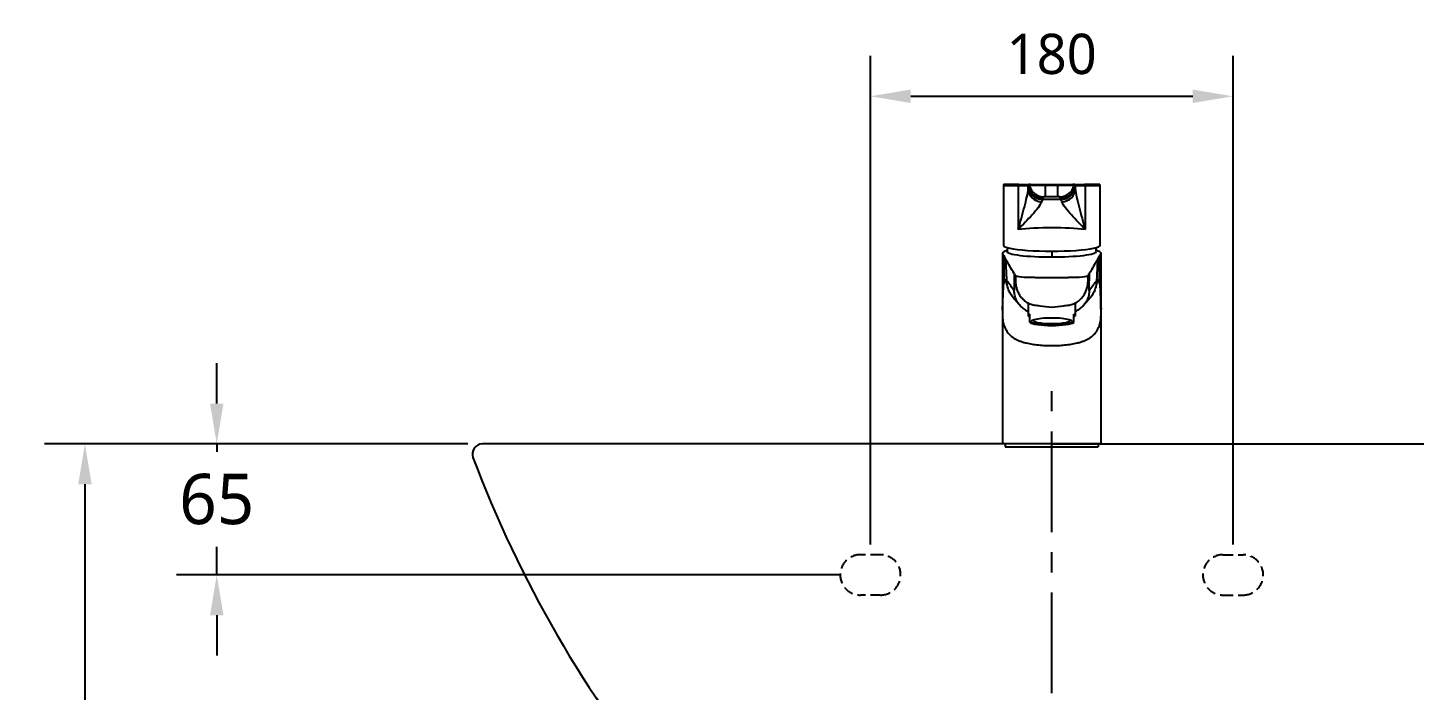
# Model space of a CAD drawing. Extents: x 3779 to 6879, y 0 to 2100.
# Drawn here: x 4471 to 5159, y 817 to 1146 of the extents above; entities that cross this region are included whole.
import ezdxf

# ---------------------------------------------------------------- set-up
doc = ezdxf.new("R2010")
doc.units = 0
doc.header["$LTSCALE"] = 20
doc.header["$MEASUREMENT"] = 0
doc.linetypes.add('CENTER', pattern=[2, 1.25, -0.25, 0.25, -0.25])
doc.linetypes.add('HIDDEN', pattern=[0.375, 0.25, -0.125])
doc.layers.get('0').update_dxf_attribs({"linetype": 'CONTINUOUS'})
doc.layers.get('DEFPOINTS').update_dxf_attribs({"linetype": 'CONTINUOUS'})
for name, color, linetype in [('1', 1, 'CONTINUOUS'), ('5', 5, 'CONTINUOUS'), ('CENTER', 2, 'CENTER')]:
    doc.layers.add(name, color=color, linetype=linetype)
doc.layers.add('61', color=7, linetype='CONTINUOUS', true_color=0xffffff)
doc.styles.get("Standard").update_dxf_attribs({"font": ''})
doc.styles.get('Standard').set_extended_font_data('NanumGothic')
doc.dimstyles.get("Standard").update_dxf_attribs({"dimtxt": 2.5, "dimasz": 2, "dimexe": 2, "dimexo": 1, "dimgap": 1.5, "dimtad": 1, "dimdec": 0, "dimlfac": 10, "dimrnd": 0.5, "dimzin": 0, "dimdsep": 46, "dimtxsty": 'Standard', "dimcen": 0, "dimclrt": 2, "dimadec": 0, "dimazin": 0, "dimtfac": 1, "dimtdec": 0, "dimtmove": 0, "dimatfit": 3, "dimfxl": 1, "dimtolj": 1, "dimtzin": 0, "dimarcsym": 0})
doc.dimstyles.new('Standard$0', dxfattribs={"dimtxt": 0.18, "dimasz": 0.18, "dimexe": 0.18, "dimexo": 0.0625, "dimgap": 0.09, "dimtad": 0, "dimtih": 1, "dimtoh": 1, "dimdec": 4, "dimzin": 0, "dimdsep": 46, "dimtxsty": 'Standard', "dimcen": 0.09, "dimadec": 0, "dimazin": 0, "dimtfac": 1, "dimtdec": 4, "dimtofl": 0, "dimtmove": 0, "dimatfit": 3, "dimfxl": 1, "dimtolj": 1, "dimtzin": 0, "dimarcsym": 0})

# ---------------------------------------------------------------- blocks, each defined once
blk = doc.blocks.new('*D33')
at = {"layer": '1', "color": 3, "lineweight": -2, "transparency": 16777216}
for p, q in [((5269.38, 939.64), (5371.78, 939.64)), ((5351.78, 919.64), (5351.78, 858.19)), ((5351.78, 749.64), (5351.78, 811.08)), ((5009.8, 729.64), (5371.78, 729.64))]:
    blk.add_line(p, q, dxfattribs=at)
at = {"layer": '1', "color": 3, "transparency": 16777216}
for points in [[(5348.45, 919.64), (5355.11, 919.64), (5351.78, 939.64)], [(5348.45, 749.64), (5355.11, 749.64), (5351.78, 729.64)]]:
    blk.add_solid(points, dxfattribs=at)
at = {"layer": 'DEFPOINTS', "color": 0, "transparency": 16777216}
for p in [(5269.38, 939.64), (5009.8, 729.64), (5351.78, 729.64)]:
    blk.add_point(p, dxfattribs=at)
at = {"layer": '1', "color": 2, "transparency": 16777216, "insert": (5351.78, 834.64), "char_height": 25, "attachment_point": 5}
blk.add_mtext('\\A1;210', dxfattribs=at)
blk = doc.blocks.new('*D34')
at = {"layer": '1', "color": 3, "lineweight": -2, "transparency": 16777216}
for p, q in [((5371.78, 939.64), (5431.55, 939.64)), ((5411.55, 919.64), (5411.55, 818.25)), ((5411.55, 669.64), (5411.55, 771.03)), ((5086.79, 649.64), (5431.55, 649.64))]:
    blk.add_line(p, q, dxfattribs=at)
at = {"layer": '1', "color": 3, "transparency": 16777216}
for points in [[(5408.21, 919.64), (5414.88, 919.64), (5411.55, 939.64)], [(5408.21, 669.64), (5414.88, 669.64), (5411.55, 649.64)]]:
    blk.add_solid(points, dxfattribs=at)
at = {"layer": 'DEFPOINTS', "color": 0, "transparency": 16777216}
for p in [(5371.78, 939.64), (5086.79, 649.64), (5411.55, 649.64)]:
    blk.add_point(p, dxfattribs=at)
at = {"layer": '1', "color": 2, "transparency": 16777216, "insert": (5411.55, 794.64), "char_height": 25, "attachment_point": 5}
blk.add_mtext('\\A1;290', dxfattribs=at)
blk = doc.blocks.new('*D35')
at = {"layer": '1', "color": 3, "lineweight": -2, "transparency": 16777216}
for p, q in [((5431.55, 939.64), (5491.55, 939.64)), ((5471.55, 919.64), (5471.55, 763.26)), ((5471.55, 609.64), (5471.55, 716.01)), ((5011.66, 589.64), (5491.55, 589.64))]:
    blk.add_line(p, q, dxfattribs=at)
at = {"layer": '1', "color": 3, "transparency": 16777216}
for points in [[(5468.21, 919.64), (5474.88, 919.64), (5471.55, 939.64)], [(5468.21, 609.64), (5474.88, 609.64), (5471.55, 589.64)]]:
    blk.add_solid(points, dxfattribs=at)
at = {"layer": 'DEFPOINTS', "color": 0, "transparency": 16777216}
for p in [(5431.55, 939.64), (5011.66, 589.64), (5471.55, 589.64)]:
    blk.add_point(p, dxfattribs=at)
at = {"layer": '1', "color": 2, "transparency": 16777216, "insert": (5471.55, 739.64), "char_height": 25, "attachment_point": 5}
blk.add_mtext('\\A1;350', dxfattribs=at)
blk = doc.blocks.new('*D27')
at = {"layer": '1', "color": 3, "lineweight": -2, "transparency": 16777216}
for p, q in [((4889.16, 889.67), (4889.16, 1132.18)), ((5069.16, 889.67), (5069.16, 1132.18)), ((4909.16, 1112.18), (5049.16, 1112.18))]:
    blk.add_line(p, q, dxfattribs=at)
at = {"layer": '1', "color": 3, "transparency": 16777216}
for points in [[(4909.16, 1115.51), (4909.16, 1108.85), (4889.16, 1112.18)], [(5049.16, 1115.51), (5049.16, 1108.85), (5069.16, 1112.18)]]:
    blk.add_solid(points, dxfattribs=at)
at = {"layer": 'DEFPOINTS', "color": 0, "transparency": 16777216}
for p in [(5069.16, 1112.18), (4889.16, 889.67), (5069.16, 889.67)]:
    blk.add_point(p, dxfattribs=at)
at = {"layer": '1', "color": 2, "transparency": 16777216, "insert": (4979.16, 1133.07), "char_height": 20, "attachment_point": 5}
blk.add_mtext('\\A1;180', dxfattribs=at)
blk = doc.blocks.new('*D24')
at = {"layer": '1', "color": 3, "lineweight": -2, "transparency": 16777216}
for p, q in [((4564.66, 959.64), (4564.66, 979.64)), ((4689.38, 939.64), (4544.66, 939.64)), ((4564.66, 939.64), (4564.66, 935.75)), ((4564.66, 874.64), (4564.66, 888.53)), ((4874.16, 874.64), (4544.66, 874.64)), ((4564.66, 854.64), (4564.66, 834.64))]:
    blk.add_line(p, q, dxfattribs=at)
at = {"layer": '1', "color": 3, "transparency": 16777216}
for points in [[(4561.33, 959.64), (4568, 959.64), (4564.66, 939.64)], [(4561.33, 854.64), (4568, 854.64), (4564.66, 874.64)]]:
    blk.add_solid(points, dxfattribs=at)
at = {"layer": 'DEFPOINTS', "color": 0, "transparency": 16777216}
for p in [(4564.66, 939.64), (4689.38, 939.64), (4874.16, 874.64, -465.07)]:
    blk.add_point(p, dxfattribs=at)
at = {"layer": '1', "color": 2, "transparency": 16777216, "insert": (4564.66, 912.14), "char_height": 25, "attachment_point": 5}
blk.add_mtext('\\A1;65', dxfattribs=at)
blk = doc.blocks.new('*D26')
at = {"layer": '1', "color": 3, "lineweight": -2, "transparency": 16777216}
for p, q in [((4689.38, 939.64), (4479.22, 939.64)), ((4499.22, 919.64), (4499.22, 705.6)), ((4499.22, 444.64), (4499.22, 658.67)), ((4979.16, 424.64), (4479.22, 424.64))]:
    blk.add_line(p, q, dxfattribs=at)
at = {"layer": '1', "color": 3, "transparency": 16777216}
for points in [[(4495.89, 919.64), (4502.55, 919.64), (4499.22, 939.64)], [(4495.89, 444.64), (4502.55, 444.64), (4499.22, 424.64)]]:
    blk.add_solid(points, dxfattribs=at)
at = {"layer": 'DEFPOINTS', "color": 0, "transparency": 16777216}
for p in [(4689.38, 939.64), (4499.22, 424.64), (4979.16, 424.64)]:
    blk.add_point(p, dxfattribs=at)
at = {"layer": '1', "color": 2, "transparency": 16777216, "insert": (4499.22, 682.14), "char_height": 25, "attachment_point": 5}
blk.add_mtext('\\A1;515', dxfattribs=at)

msp = doc.modelspace()

# ---------------------------------------------------------------- linework, layer by layer
at = {"color": 7}
for p, q in [((4979.58716, 939.63825), (4696.54707, 939.63825)), ((4979.16288, 939.63825), (5261.77868, 939.63825))]:
    msp.add_line(p, q, dxfattribs=at)
at = {"ltscale": 0.5}
for p, q in [((5003.66288, 939.63825), (4954.66288, 939.63825)), ((5002.23244, 939.63822), (4956.09332, 939.63818)), ((4956.09332, 939.63818), (4956.09332, 938.15965)), ((5002.23244, 939.63822), (5002.23244, 938.15965))]:
    msp.add_line(p, q, dxfattribs=at)
at = {"color": 7, "linetype": 'HIDDEN'}
msp.add_line((4961.6785, 939.63827), (4961.6785, 939.63818), dxfattribs=at)
at = {"color": 0, "linetype": 'HIDDEN'}
for p, q in [((4894.1631, 884.63825, -465.06983), (4884.1631, 884.63825, -465.06983)), ((5064.1631, 884.63825, -465.06983), (5074.1631, 884.63825, -465.06983)), ((4894.1631, 864.63825, -465.06983), (4884.1631, 864.63825, -465.06983)), ((5064.1631, 864.63825, -465.06983), (5074.1631, 864.63825, -465.06983))]:
    msp.add_line(p, q, dxfattribs=at)
at = {"color": 7}
for centre, radius, start, end in [((4696.54707, 934.63825), 5, 90, 200.58693088), ((5242.56756, 1139.73172), 588.26812, 200.58693088, 219.61482419)]:
    msp.add_arc(centre, radius, start, end, dxfattribs=at)
at = {"color": 0, "linetype": 'HIDDEN'}
for centre, start, end in [((4884.1631, 874.63825, -465.06983), 90, 270), ((4894.1631, 874.63825, -465.06983), 270, 90), ((5064.1631, 874.63825, -465.06983), 90, 270), ((5074.1631, 874.63825, -465.06983), 270, 90)]:
    msp.add_arc(centre, 10, start, end, dxfattribs=at)
at = {"layer": '1', "color": 7, "linetype": 'Continuous'}
for p, q in [((4955.16288, 1067.94389), (4955.16288, 1038.22348)), ((4962.54177, 1067.90032), (4962.54177, 1045.99101)), ((4967.56765, 1067.94405), (4967.45997, 1067.94383)), ((4967.45997, 1067.94383), (4967.45997, 1066.2628)), ((4967.54777, 1067.89185), (4967.56765, 1067.94405)), ((4967.95994, 1068.44454), (4968.06762, 1068.44474)), ((4976.07171, 1068.44589), (4976.07171, 1067.84106)), ((4976.07171, 1068.44589), (4982.25404, 1068.44589)), ((4976.07171, 1062.31182), (4976.07171, 1067.84106)), ((4982.25404, 1067.84106), (4976.07171, 1067.84106)), ((4982.25404, 1068.44589), (4982.25404, 1067.84106)), ((4982.25404, 1062.31182), (4982.25404, 1067.84106)), ((4990.25814, 1068.44474), (4990.36582, 1068.44454)), ((4990.75811, 1067.94405), (4990.77798, 1067.89185)), ((4990.86578, 1067.94383), (4990.75811, 1067.94405)), ((4990.86578, 1067.94383), (4990.86578, 1066.2628)), ((4995.78399, 1067.90032), (4995.78399, 1045.99101)), ((5003.16288, 1038.22348), (5003.16288, 1067.94389)), ((4974.75799, 1061.45799), (4974.54731, 1060.90473)), ((4982.25404, 1062.31182), (4976.07171, 1062.31182)), ((4983.77844, 1060.90473), (4983.56777, 1061.45799)), ((4979.16288, 1035.29869), (4979.16288, 1032.43601)), ((4967.41549, 1009.57994), (4967.41549, 1003.34644)), ((4990.91549, 1003.34644), (4990.91549, 1009.58268)), ((4968.21549, 999.94388), (4968.21549, 1004.08643)), ((4970.16549, 1001.14894), (4970.16549, 1000.89293)), ((4988.16549, 1000.89293), (4988.16549, 1001.14894)), ((4990.11549, 999.94388), (4990.11549, 1004.08643)), ((4956.09332, 938.15965), (5002.23244, 938.15965))]:
    msp.add_line(p, q, dxfattribs=at)
for start, end in [(171.37829069, 176.268188), (3.731812, 8.62170931)]:
    msp.add_arc((4979.16288, 1033.71217), 22.19637, start, end, dxfattribs=at)
for centre, major_axis, ratio, start_param, end_param in [((4979.16288, 1068.44389), (-23.5, 0), 0.000022, 5.47740194, 7.374729491), ((4979.16288, 1067.94389), (-24, 0), 0.002517, 6.28316677, 7.088968674), ((4962.88804, 1067.94428), (0.00001, -0.5), 0.695239, 3.141561875, 4.800401043), ((4951.46102, 1067.94454), (-16, 0), 0.003831, 2.335809286, 3.130131837), ((4951.46102, 1068.44454), (-16.5, 0), 0.000022, 2.335809287, 3.130131837), ((4967.95997, 1067.94454), (0.00097, -0.5), 0.999935, 3.139694378, 4.711835315), ((4974.54731, 1067.90163), (6.54179, -2.49099), 0.999493, 3.506988499, 5.07605031), ((4968.06764, 1067.94474), (0.00097, -0.5), 0.999935, 3.139694378, 4.711835315), ((4974.56373, 1067.94473), (-7.4253, 0.16584), 0.062803, 0.343077868, 0.420223192), ((4968.27864, 1067.94512), (0.00081, -0.5), 0.999907, 3.140029813, 4.789267394), ((4974.75799, 1068.4549), (6.54179, -2.49099), 0.999493, 3.584133825, 5.07605031), ((4974.56366, 1068.44473), (-6.95588, -0.00172), 0.00065, 5.840394466, 5.917540187), ((4968.66061, 1067.94573), (0.00079, -0.5), 0.999901, 3.14007326, 4.91690311), ((4975.02238, 1069.27597), (6.7701, -1.77924), 0.999527, 3.604908181, 4.969270018), ((4983.30338, 1069.27597), (-6.7701, -1.77924), 0.999527, 1.313915289, 2.678277126), ((4983.56777, 1068.4549), (-6.54179, -2.49099), 0.999493, 1.207134997, 2.699051483), ((4983.77844, 1067.90163), (-6.54179, -2.49099), 0.999493, 1.207134997, 2.776196808), ((4989.66515, 1067.94573), (0.00079, 0.5), 0.999901, 4.507873083, 6.284702932), ((4979.16288, 1068.44389), (-23.5, 0), 0.000022, 2.038834006, 3.947376021), ((4990.04711, 1067.94512), (0.00081, 0.5), 0.999907, 4.635509709, 6.284747289), ((4983.76209, 1068.44473), (-6.95588, 0.00172), 0.00065, 3.507237773, 3.584383495), ((4990.25812, 1067.94474), (0.00097, 0.5), 0.999935, 4.712943228, 6.285084165), ((4990.36579, 1067.94454), (0.00097, 0.5), 0.999935, 4.712943228, 6.285084165), ((5006.86473, 1068.44454), (-16.5, 0), 0.000022, 0.011460816, 0.805783366), ((4983.76203, 1067.94473), (-7.4253, -0.16584), 0.062803, 2.721369461, 2.798514785), ((5006.86473, 1067.94454), (-16, 0), 0.003831, 0.011460816, 0.805783367), ((4995.43772, 1067.94428), (-0.00001, -0.5), 0.695239, 1.482784264, 3.141623432), ((4979.16288, 1067.94389), (-24, 0), 0.002517, 2.335809286, 3.141611191), ((4974.45952, 1066.27258), (6.99736, -0.19218), 0.930294, 3.172608166, 4.687010237), ((4979.16288, 1059.70879), (-40, 0), 0.030099, 4.59674225, 4.82803571), ((4983.86624, 1066.27258), (-6.99736, -0.19218), 0.930294, 1.59617507, 3.110577141), ((4979.16288, 1043.71587), (-24, 0), 0.131412, 3.947376021, 5.47740194), ((4979.16288, 1038.22348), (-24, 0), 0.121869, 0, 3.141592654), ((4979.16288, 1035.13542), (-22.15, 0), 0.121869, 6.27528229, 7.853981634), ((4979.16288, 1035.13542), (22.15, 0), 0.121869, 4.71238898, 6.291088324), ((4979.16549, 1003.34644), (-11.75, 0), 0.173648, 5.912046397, 6.654324217), ((4979.16549, 1000.39201), (-11.25, 0), 0.173648, 0.231456412, 1.570796327), ((4979.16549, 1000.39201), (-10, 0), 0.173648, 4.71238898, 7.853981634), ((4979.16549, 1000.89293), (-9, 0), 0.173648, 6.076085735, 7.853981634), ((4979.16549, 1000.39201), (10, 0), 0.173648, 4.71238898, 7.853981634), ((4979.16549, 1000.89293), (9, 0), 0.173648, 4.71238898, 6.490284879), ((4979.16549, 1000.39201), (11.25, 0), 0.173648, 4.71238898, 6.051728895), ((4979.16549, 1003.34644), (-11.75, 0), 0.173648, 2.770453744, 3.512731564)]:
    msp.add_ellipse(centre, major_axis=major_axis, ratio=ratio, start_param=start_param, end_param=end_param, dxfattribs=at)
for points, knots in [([(4955.51498, 1068.42066), (4955.48924, 1068.41303), (4955.42387, 1068.38774), (4955.31107, 1068.31178), (4955.20983, 1068.17699), (4955.16023, 1068.03652), (4955.16691, 1067.95779), (4955.17015, 1067.93787)], [0, 0, 0, 0, 0.124593274, 0.330708194, 0.627587225, 0.907042563, 1, 1, 1, 1]), ([(4968.17121, 1067.8434), (4968.10061, 1067.85442), (4968.03097, 1067.86543), (4967.90087, 1067.88627), (4967.84023, 1067.89609), (4967.7802, 1067.9059)], [0, 0, 0, 0, 0.528779335, 0.528779335, 1, 1, 1, 1]), ([(4976.07171, 1067.84106), (4973.9987, 1067.84106), (4971.96836, 1067.84129), (4969.06829, 1067.84213), (4968.20046, 1067.84275), (4968.17121, 1067.8434)], [0, 0, 0, 0, 0.5, 0.5, 1, 1, 1, 1]), ([(4968.27861, 1068.44512), (4968.33786, 1068.44521), (4968.39742, 1068.44531), (4968.5246, 1068.44551), (4968.59231, 1068.44562), (4968.66058, 1068.44573)], [0, 0, 0, 0, 0.47122097, 0.47122097, 1, 1, 1, 1]), ([(4968.66058, 1068.44573), (4968.68792, 1068.44577), (4969.49559, 1068.44581), (4972.21674, 1068.44587), (4974.12399, 1068.44589), (4976.07171, 1068.44589)], [0, 0, 0, 0, 0.5, 0.5, 1, 1, 1, 1]), ([(4982.25404, 1068.44589), (4984.20176, 1068.44589), (4986.10463, 1068.44587), (4988.82836, 1068.44581), (4989.63784, 1068.44577), (4989.66518, 1068.44573)], [0, 0, 0, 0, 0.5, 0.5, 1, 1, 1, 1]), ([(4990.15455, 1067.8434), (4990.1253, 1067.84275), (4989.26431, 1067.84213), (4986.36805, 1067.84129), (4984.32669, 1067.84106), (4982.25404, 1067.84106)], [0, 0, 0, 0, 0.5, 0.5, 1, 1, 1, 1]), ([(4989.66518, 1068.44573), (4989.72602, 1068.44563), (4989.78641, 1068.44553), (4989.91378, 1068.44533), (4989.98065, 1068.44522), (4990.04714, 1068.44512)], [0, 0, 0, 0, 0.471220972, 0.471220972, 1, 1, 1, 1]), ([(4990.54556, 1067.9059), (4990.47819, 1067.89489), (4990.41007, 1067.88387), (4990.27961, 1067.86304), (4990.21746, 1067.85322), (4990.15455, 1067.8434)], [0, 0, 0, 0, 0.528778721, 0.528778721, 1, 1, 1, 1]), ([(5003.15473, 1067.94398), (5003.15834, 1067.97792), (5003.15755, 1068.06527), (5003.10501, 1068.19145), (5003.02105, 1068.30031), (5002.93069, 1068.37), (5002.85519, 1068.40804), (5002.8108, 1068.42097), (5002.79607, 1068.42445)], [0, 0, 0, 0, 0.153365259, 0.406483319, 0.611954428, 0.785582156, 0.930363722, 1, 1, 1, 1]), ([(4962.54177, 1045.99101), (4963.64045, 1049.78141), (4964.66708, 1053.60696), (4966.04314, 1058.89697), (4966.47645, 1060.60234), (4967.17496, 1063.74552), (4967.44047, 1065.15142), (4967.45997, 1066.2628)], [0, 0, 0, 0, 0.5, 0.5, 0.75, 0.75, 1, 1, 1, 1]), ([(4975.02238, 1062.27907), (4974.98589, 1062.14023), (4974.94519, 1062.00139), (4974.8568, 1061.72769), (4974.80934, 1061.59284), (4974.75799, 1061.45799)], [0, 0, 0, 0, 0.507283221, 0.507283221, 1, 1, 1, 1]), ([(4976.07171, 1062.31182), (4976.05692, 1062.31182), (4976.04212, 1062.31181), (4975.91616, 1062.31164), (4975.80436, 1062.31091), (4975.59732, 1062.30845), (4975.4994, 1062.30668), (4975.32599, 1062.30229), (4975.24919, 1062.29958), (4975.12549, 1062.29353), (4975.07872, 1062.29007), (4975.03285, 1062.28409), (4975.02304, 1062.28157), (4975.02238, 1062.27907)], [0, 0, 0, 0, 0.026090611, 0.026090611, 0.22514522, 0.22514522, 0.424804023, 0.424804023, 0.632121189, 0.632121189, 0.850642339, 0.850642339, 1, 1, 1, 1]), ([(4983.30338, 1062.27907), (4983.30243, 1062.28269), (4983.28213, 1062.28634), (4983.20234, 1062.29346), (4983.13874, 1062.29698), (4982.97897, 1062.30296), (4982.88142, 1062.30554), (4982.67062, 1062.30933), (4982.5554, 1062.31065), (4982.37732, 1062.31165), (4982.31555, 1062.31182), (4982.25404, 1062.31182)], [0, 0, 0, 0, 0.216993564, 0.216993564, 0.450628165, 0.450628165, 0.677028596, 0.677028596, 0.89123323, 0.89123323, 1, 1, 1, 1]), ([(4983.56777, 1061.45799), (4983.5149, 1061.59683), (4983.46616, 1061.73567), (4983.37823, 1062.00936), (4983.33882, 1062.14422), (4983.30338, 1062.27907)], [0, 0, 0, 0, 0.507283213, 0.507283213, 1, 1, 1, 1]), ([(4990.86578, 1066.2628), (4990.88528, 1065.15142), (4991.1508, 1063.74552), (4991.8493, 1060.60234), (4992.28262, 1058.89697), (4993.65867, 1053.60696), (4994.6853, 1049.78141), (4995.78399, 1045.99101)], [0, 0, 0, 0, 0.25, 0.25, 0.5, 0.5, 1, 1, 1, 1]), ([(4974.10322, 1059.76995), (4973.91606, 1059.01457), (4973.2616, 1057.98419), (4971.53464, 1055.71355), (4970.48925, 1054.51164), (4967.183, 1050.87737), (4964.7595, 1048.41521), (4962.54177, 1045.99101)], [0, 0, 0, 0, 0.25, 0.25, 0.5, 0.5, 1, 1, 1, 1]), ([(4995.78399, 1045.99101), (4993.56625, 1048.41521), (4991.14275, 1050.87737), (4987.83651, 1054.51164), (4986.79112, 1055.71355), (4985.06416, 1057.98419), (4984.4097, 1059.01457), (4984.22254, 1059.76995)], [0, 0, 0, 0, 0.5, 0.5, 0.75, 0.75, 1, 1, 1, 1])]:
    msp.add_open_spline(points, degree=3, knots=knots, dxfattribs=at)
for points in [[(4967.45997, 1066.2628), (4967.48752, 1067.26581), (4967.51678, 1067.81046), (4967.54777, 1067.89185)], [(4990.77798, 1067.89185), (4990.80898, 1067.81046), (4990.83824, 1067.26581), (4990.86578, 1066.2628)], [(4974.54731, 1060.90473), (4974.41956, 1060.84757), (4974.2756, 1060.46568), (4974.10322, 1059.76995)], [(4984.22254, 1059.76995), (4984.05015, 1060.46568), (4983.9062, 1060.84757), (4983.77844, 1060.90473)]]:
    msp.add_open_spline(points, degree=3, dxfattribs=at)
at = {"layer": '5', "color": 7, "linetype": 'Continuous'}
for p, q in [((4954.67288, 1033.11482), (4954.67288, 1006.96223)), ((5003.65288, 1006.96223), (5003.65288, 1033.11472)), ((4954.66288, 1004.4969), (4954.66288, 939.63825)), ((5003.66288, 939.63825), (5003.66288, 1004.4969))]:
    msp.add_line(p, q, dxfattribs=at)
for centre, major_axis, ratio, start_param, end_param in [((4979.16287, 698.11704), (-275.13706, 605.08517), 0.19969, 5.188366341, 5.202485322), ((4979.16283, 698.11612), (-275.13738, -605.08626), 0.199691, 4.222292031, 4.236410992), ((4985.08979, 591.63067), (-308.85567, 729.1077), 0.215241, 5.251623018, 5.252138446), ((4979.4051, 702.44563), (-273.59727, -599.90294), 0.198909, 4.24099972, 4.241597583)]:
    msp.add_ellipse(centre, major_axis=major_axis, ratio=ratio, start_param=start_param, end_param=end_param, dxfattribs=at)
for points, knots in [([(4957.07587, 1035.68006), (4957.05037, 1035.67169), (4956.31628, 1035.43039), (4955.196, 1034.95602), (4954.62824, 1034.40997), (4954.66163, 1034.08648), (4954.75841, 1033.94336), (4954.83755, 1033.84905), (4954.99122, 1033.64679), (4955.11116, 1033.46674), (4955.19919, 1033.3346)], [0, 0, 0, 0, 0.009640186, 0.277537898, 0.544008045, 0.678609445, 0.712369927, 0.746135578, 0.813663, 1, 1, 1, 1]), ([(4954.70649, 1033.27779), (4954.68301, 1033.22032), (4954.67181, 1033.16309), (4954.67454, 1033.02767), (4954.69936, 1032.95065), (4954.75342, 1032.86964), (4954.75979, 1032.86065), (4954.77325, 1032.84249), (4954.78036, 1032.86176), (4954.80258, 1032.59846), (4954.81573, 1032.20274), (4954.85632, 1031.11955), (4954.88525, 1030.34488), (4954.91757, 1029.58017)], [0, 0, 0, 0, 0.26691046, 0.26691046, 0.63345523, 0.63345523, 0.679273326, 0.679273326, 0.725091423, 0.725091423, 0.816727615, 0.816727615, 1, 1, 1, 1]), ([(4955.19919, 1033.3346), (4955.23652, 1033.27499), (4955.39426, 1033.02315), (4955.58486, 1032.67262), (4955.78726, 1032.28447), (4955.98703, 1031.896), (4956.15043, 1031.60563), (4956.25937, 1031.41205)], [0, 0, 0, 0, 0.093674994, 0.39577932, 0.546834463, 0.697889657, 1, 1, 1, 1]), ([(4955.38044, 1019.20895), (4955.42067, 1019.70333), (4955.46358, 1020.26203), (4955.53468, 1021.42747), (4955.56372, 1022.04096), (4955.62637, 1023.87114), (4955.63939, 1025.09317), (4955.60899, 1027.54367), (4955.56401, 1028.78579), (4955.42204, 1031.14087), (4955.32394, 1032.26524), (4955.19925, 1033.33467)], [0, 0, 0, 0, 0.125, 0.125, 0.25, 0.25, 0.5, 0.5, 0.75, 0.75, 1, 1, 1, 1]), ([(5003.12657, 1033.3346), (5003.2146, 1033.46674), (5003.33454, 1033.64679), (5003.48821, 1033.84905), (5003.56735, 1033.94336), (5003.66412, 1034.08648), (5003.69751, 1034.40997), (5003.12976, 1034.95602), (5002.00947, 1035.43039), (5001.27538, 1035.67169), (5001.24988, 1035.68006)], [0, 0, 0, 0, 0.186337, 0.253864422, 0.287630073, 0.321390555, 0.455991955, 0.722462102, 0.990359814, 1, 1, 1, 1]), ([(5002.06639, 1031.41205), (5002.17533, 1031.60563), (5002.33873, 1031.896), (5002.5385, 1032.28447), (5002.7409, 1032.67262), (5002.9315, 1033.02315), (5003.08923, 1033.27499), (5003.12657, 1033.3346)], [0, 0, 0, 0, 0.302110343, 0.453165537, 0.60422068, 0.906325006, 1, 1, 1, 1]), ([(5003.12651, 1033.33467), (5003.00182, 1032.26524), (5002.90372, 1031.14087), (5002.76175, 1028.78579), (5002.71676, 1027.54367), (5002.68637, 1025.09317), (5002.69939, 1023.87114), (5002.76204, 1022.04096), (5002.79108, 1021.42747), (5002.86218, 1020.26203), (5002.90509, 1019.70333), (5002.94531, 1019.20895)], [0, 0, 0, 0, 0.25, 0.25, 0.5, 0.5, 0.75, 0.75, 0.875, 0.875, 1, 1, 1, 1]), ([(5003.40818, 1029.58017), (5003.4405, 1030.34488), (5003.46944, 1031.11955), (5003.51003, 1032.20274), (5003.52318, 1032.59846), (5003.5454, 1032.86176), (5003.55251, 1032.84249), (5003.56597, 1032.86065), (5003.57234, 1032.86964), (5003.62639, 1032.95065), (5003.65122, 1033.02767), (5003.65395, 1033.16306), (5003.64276, 1033.22024), (5003.61931, 1033.27767)], [0, 0, 0, 0, 0.183306278, 0.183306278, 0.274959417, 0.274959417, 0.320785986, 0.320785986, 0.366612556, 0.366612556, 0.733225112, 0.733225112, 1, 1, 1, 1]), ([(4954.91757, 1029.58017), (4954.94079, 1029.03087), (4954.95086, 1028.4664), (4954.96792, 1027.34754), (4954.97329, 1026.78665), (4954.9742, 1025.12468), (4954.93973, 1024.0658), (4954.91638, 1022.99459)], [0, 0, 0, 0, 0.25, 0.25, 0.5, 0.5, 1, 1, 1, 1]), ([(5003.40938, 1022.99459), (5003.38603, 1024.0658), (5003.35156, 1025.12468), (5003.35247, 1026.78665), (5003.35784, 1027.34754), (5003.37489, 1028.4664), (5003.38497, 1029.03087), (5003.40818, 1029.58017)], [0, 0, 0, 0, 0.5, 0.5, 0.75, 0.75, 1, 1, 1, 1]), ([(4954.671, 1006.51828), (4954.6699, 1006.40907), (4954.67078, 1006.31246), (4954.68042, 1006.06743), (4954.70048, 1006.03608), (4954.74332, 1006.45516), (4954.76175, 1006.79926), (4954.81127, 1007.84168), (4954.83913, 1008.59561), (4954.89572, 1010.08904), (4954.92356, 1010.83985), (4955.00627, 1013.07548), (4955.05768, 1014.54962), (4955.15514, 1016.5764), (4955.19208, 1017.2198), (4955.27734, 1018.33247), (4955.3267, 1018.79398), (4955.38043, 1019.2089)], [0, 0, 0, 0, 0.033628913, 0.033628913, 0.102655419, 0.102655419, 0.171681926, 0.171681926, 0.309734938, 0.309734938, 0.44778795, 0.44778795, 0.723893975, 0.723893975, 0.861946988, 0.861946988, 1, 1, 1, 1]), ([(4954.91638, 1022.99459), (4954.88039, 1021.344), (4954.85832, 1019.67735), (4954.83175, 1016.31289), (4954.82741, 1014.61672), (4954.80932, 1011.24044), (4954.79926, 1009.53919), (4954.75725, 1007.52447), (4954.74706, 1007.11265), (4954.72174, 1006.64232), (4954.71062, 1006.51792), (4954.69062, 1006.47135), (4954.68301, 1006.5381), (4954.67432, 1006.72189), (4954.67239, 1006.82974), (4954.67248, 1006.95058)], [0, 0, 0, 0, 0.276132523, 0.276132523, 0.552265045, 0.552265045, 0.828397568, 0.828397568, 0.897430699, 0.897430699, 0.931947264, 0.931947264, 0.96646383, 0.96646383, 1, 1, 1, 1]), ([(4956.74129, 1020.72119), (4956.72552, 1020.73995), (4956.69411, 1020.77567), (4956.64581, 1020.82498), (4956.59476, 1020.87109), (4956.53942, 1020.91378), (4956.47827, 1020.95182), (4956.40978, 1020.98258), (4956.34537, 1020.99841), (4956.28873, 1021.00163), (4956.24354, 1020.99809), (4956.19603, 1020.98731), (4956.13009, 1020.96171), (4956.04377, 1020.9058), (4955.93697, 1020.79331), (4955.84782, 1020.65825), (4955.77788, 1020.52538), (4955.70929, 1020.37657), (4955.62573, 1020.15946), (4955.52817, 1019.84391), (4955.44678, 1019.52104), (4955.39785, 1019.29427), (4955.38044, 1019.20894)], [0, 0, 0, 0, 0.060401043, 0.120802086, 0.181203129, 0.241604173, 0.302005216, 0.362406259, 0.422807302, 0.453007824, 0.483208345, 0.513408867, 0.543609388, 0.604010431, 0.664411474, 0.724812518, 0.755013039, 0.785213561, 0.845614604, 0.906015647, 0.96641669, 1, 1, 1, 1]), ([(4960.80194, 1011.2786), (4960.77735, 1011.30476), (4960.49023, 1011.61242), (4959.96814, 1012.22178), (4959.29172, 1013.14421), (4958.68838, 1014.11282), (4958.15887, 1015.12438), (4957.70577, 1016.1762), (4957.33168, 1017.26513), (4957.04093, 1018.38794), (4956.83682, 1019.54044), (4956.76243, 1020.32549), (4956.74129, 1020.72119)], [0, 0, 0, 0, 0.01025482, 0.120226507, 0.230198193, 0.34016988, 0.450141567, 0.560113253, 0.67008494, 0.780056627, 0.890028313, 1, 1, 1, 1]), ([(4960.52222, 1015.74615), (4960.41048, 1015.90068), (4960.29895, 1016.05486), (4959.57176, 1017.05853), (4958.96209, 1017.89263), (4957.81422, 1019.40306), (4957.27478, 1020.08677), (4956.7413, 1020.72119)], [0, 0, 0, 0, 0.086715817, 0.086715817, 0.566384219, 0.566384219, 1, 1, 1, 1]), ([(4960.49192, 1024.20667), (4960.48969, 1023.47134), (4960.48785, 1021.98506), (4960.49209, 1020.13375), (4960.49908, 1018.68517), (4960.50589, 1017.62219), (4960.51266, 1016.76193), (4960.5182, 1016.17628), (4960.52061, 1015.89517), (4960.52183, 1015.77969), (4960.52226, 1015.74603)], [0, 0, 0, 0, 0.254674071, 0.509348143, 0.636685179, 0.764022214, 0.89135925, 0.955027768, 0.986862027, 1, 1, 1, 1]), ([(4961.12328, 1020.42777), (4961.16517, 1019.87277), (4961.24539, 1018.81015), (4961.60408, 1017.11439), (4962.20199, 1015.32781), (4963.17703, 1013.4511), (4964.54832, 1011.66756), (4966.28669, 1010.17793), (4968.32802, 1009.046), (4969.82338, 1008.72186), (4970.57774, 1008.55835)], [0, 0, 0, 0, 0.106283549, 0.203490978, 0.325122874, 0.455595475, 0.589497719, 0.729867048, 0.86372809, 1, 1, 1, 1]), ([(4970.79159, 1022.18724), (4968.20683, 1022.15815), (4965.83502, 1022.21406), (4962.36621, 1022.51284), (4961.34287, 1022.75101), (4961.16395, 1023.05721)], [0, 0, 0, 0, 0.5, 0.5, 1, 1, 1, 1]), ([(4997.1618, 1023.05721), (4996.98289, 1022.75101), (4995.95955, 1022.51284), (4992.49074, 1022.21406), (4990.11893, 1022.15815), (4987.53417, 1022.18724)], [0, 0, 0, 0, 0.5, 0.5, 1, 1, 1, 1]), ([(4987.74802, 1008.55835), (4988.50238, 1008.72186), (4989.99774, 1009.046), (4992.03907, 1010.17793), (4993.77744, 1011.66756), (4995.14873, 1013.4511), (4996.12377, 1015.32781), (4996.72167, 1017.11439), (4997.08037, 1018.81015), (4997.16058, 1019.87277), (4997.20248, 1020.42777)], [0, 0, 0, 0, 0.13627191, 0.270132952, 0.410502281, 0.544404525, 0.674877126, 0.796509022, 0.893716451, 1, 1, 1, 1]), ([(5001.58446, 1020.72119), (5001.56333, 1020.32549), (5001.48894, 1019.54044), (5001.28483, 1018.38794), (5000.99408, 1017.26513), (5000.61998, 1016.1762), (5000.16689, 1015.12438), (4999.63738, 1014.11282), (4999.03404, 1013.14421), (4998.35761, 1012.22178), (4997.83552, 1011.61242), (4997.54841, 1011.30476), (4997.52382, 1011.2786)], [0, 0, 0, 0, 0.109971687, 0.219943373, 0.32991506, 0.439886747, 0.549858433, 0.65983012, 0.769801807, 0.879773493, 0.98974518, 1, 1, 1, 1]), ([(4997.8035, 1015.74603), (4997.80393, 1015.77969), (4997.80515, 1015.89517), (4997.80755, 1016.17628), (4997.81309, 1016.76193), (4997.81987, 1017.62219), (4997.82668, 1018.68517), (4997.83367, 1020.13375), (4997.83791, 1021.98506), (4997.83607, 1023.47134), (4997.83384, 1024.20667)], [0, 0, 0, 0, 0.013137973, 0.044972232, 0.10864075, 0.235977786, 0.363314821, 0.490651857, 0.745325929, 1, 1, 1, 1]), ([(5001.58446, 1020.72119), (5001.05097, 1020.08677), (5000.51153, 1019.40306), (4999.36366, 1017.89263), (4998.75399, 1017.05853), (4998.02681, 1016.05486), (4997.91527, 1015.90068), (4997.80354, 1015.74615)], [0, 0, 0, 0, 0.433615781, 0.433615781, 0.913284183, 0.913284183, 1, 1, 1, 1]), ([(5002.94532, 1019.20894), (5002.92791, 1019.29427), (5002.87897, 1019.52104), (5002.79758, 1019.84391), (5002.70003, 1020.15946), (5002.61647, 1020.37657), (5002.54788, 1020.52538), (5002.47794, 1020.65825), (5002.38878, 1020.79331), (5002.28199, 1020.9058), (5002.19567, 1020.96171), (5002.12972, 1020.98731), (5002.08222, 1020.99809), (5002.03702, 1021.00163), (5001.98039, 1020.99841), (5001.91598, 1020.98258), (5001.84749, 1020.95182), (5001.78633, 1020.91378), (5001.73099, 1020.87109), (5001.67995, 1020.82498), (5001.63165, 1020.77567), (5001.60023, 1020.73995), (5001.58446, 1020.72119)], [0, 0, 0, 0, 0.03358331, 0.093984353, 0.154385396, 0.214786439, 0.244986961, 0.275187482, 0.335588526, 0.395989569, 0.456390612, 0.486591133, 0.516791655, 0.546992176, 0.577192698, 0.637593741, 0.697994784, 0.758395827, 0.818796871, 0.879197914, 0.939598957, 1, 1, 1, 1]), ([(5002.94533, 1019.2089), (5002.99905, 1018.79398), (5003.04842, 1018.33247), (5003.13368, 1017.2198), (5003.17061, 1016.5764), (5003.26807, 1014.54962), (5003.31949, 1013.07548), (5003.4022, 1010.83985), (5003.43004, 1010.08904), (5003.48663, 1008.59561), (5003.51449, 1007.84168), (5003.56401, 1006.79926), (5003.58244, 1006.45516), (5003.62528, 1006.03608), (5003.64534, 1006.06743), (5003.65502, 1006.31355), (5003.65588, 1006.41171), (5003.65471, 1006.52276)], [0, 0, 0, 0, 0.137989692, 0.137989692, 0.275979384, 0.275979384, 0.551958767, 0.551958767, 0.689948459, 0.689948459, 0.827938151, 0.827938151, 0.896932997, 0.896932997, 0.965927843, 0.965927843, 1, 1, 1, 1]), ([(5003.65328, 1006.94537), (5003.65331, 1006.82664), (5003.65137, 1006.72058), (5003.64275, 1006.5381), (5003.63514, 1006.47135), (5003.61514, 1006.51792), (5003.60402, 1006.64232), (5003.5787, 1007.11265), (5003.56851, 1007.52447), (5003.5265, 1009.53919), (5003.51643, 1011.24044), (5003.49834, 1014.61672), (5003.49401, 1016.31289), (5003.46743, 1019.67735), (5003.44536, 1021.344), (5003.40938, 1022.99459)], [0, 0, 0, 0, 0.033069867, 0.033069867, 0.067603086, 0.067603086, 0.102136305, 0.102136305, 0.171202743, 0.171202743, 0.447468495, 0.447468495, 0.723734248, 0.723734248, 1, 1, 1, 1]), ([(4963.82124, 1007.88923), (4963.34954, 1008.36714), (4962.53333, 1009.35118), (4961.47555, 1011.18236), (4960.6993, 1013.31436), (4960.58032, 1014.94827), (4960.52222, 1015.74603)], [0, 0, 0, 0, 0.230606311, 0.436995768, 0.72511041, 1, 1, 1, 1]), ([(4997.80354, 1015.74603), (4997.74544, 1014.94827), (4997.62646, 1013.31436), (4996.85021, 1011.18236), (4995.76926, 1009.31107), (4994.90947, 1008.28722), (4994.39069, 1007.77548), (4994.38278, 1007.76771)], [0, 0, 0, 0, 0.269581074, 0.552131804, 0.754535582, 0.996265886, 1, 1, 1, 1]), ([(4963.30923, 1008.44299), (4963.42174, 1008.31138), (4963.69446, 1008.01238), (4964.25118, 1007.46149), (4964.99755, 1006.82738), (4965.97975, 1006.13874), (4966.83756, 1005.66657), (4967.36231, 1005.43488), (4967.45046, 1005.39746)], [0, 0, 0, 0, 0.129188082, 0.285112375, 0.471144883, 0.690724284, 0.948430387, 1, 1, 1, 1]), ([(4970.57774, 1008.55835), (4971.05864, 1008.48995), (4971.94576, 1008.36376), (4972.8366, 1008.26634), (4973.24464, 1008.22266), (4973.26843, 1008.22011), (4973.29223, 1008.21757), (4973.31602, 1008.21503), (4975.26497, 1008.00665), (4977.21392, 1007.79827), (4979.16288, 1007.58989)], [0, 0, 0, 0, 0.542099264, 1, 1, 1, 1.026700563, 1.026700563, 1.026700563, 3.213781817, 3.213781817, 3.213781817, 3.213781817]), ([(4979.16288, 1007.5899), (4981.11157, 1007.79824), (4983.06026, 1008.00659), (4985.00895, 1008.21494), (4985.03266, 1008.21747), (4985.05637, 1008.22001), (4985.08008, 1008.22254), (4985.48847, 1008.26626), (4986.37966, 1008.3637), (4987.26712, 1008.48995), (4987.74802, 1008.55835)], [-2.212541124, -2.212541124, -2.212541124, -2.212541124, -0.026597588, -0.026597588, -0.026597588, 0, 0, 0, 0.458114092, 1, 1, 1, 1]), ([(4990.88117, 1005.38683), (4991.09416, 1005.48077), (4992.04245, 1005.94808), (4993.53496, 1006.91528), (4994.57356, 1007.92155), (4995.01653, 1008.44299)], [0, 0, 0, 0, 0.128317924, 0.584152365, 1, 1, 1, 1]), ([(4954.66284, 1004.4732), (4954.66254, 1004.13882), (4954.67619, 1003.30491), (4954.7604, 1002.00537), (4954.94972, 1000.59486), (4955.24193, 999.24626), (4955.64589, 997.96545), (4956.16847, 996.75809), (4956.81599, 995.6296), (4957.59238, 994.5845), (4958.50024, 993.62642), (4959.53877, 992.75739), (4960.70555, 991.97818), (4961.99521, 991.28766), (4963.40115, 990.68382), (4964.91401, 990.16272), (4965.98723, 989.86765), (4966.53813, 989.73238)], [0, 0, 0, 0, 0.044890147, 0.113112279, 0.181334412, 0.249556544, 0.317778676, 0.386000809, 0.454222941, 0.522445073, 0.590667206, 0.658889338, 0.727111471, 0.795333603, 0.863555735, 0.931777868, 1, 1, 1, 1]), ([(4991.78763, 989.73238), (4992.33853, 989.86765), (4993.41175, 990.16272), (4994.92461, 990.68382), (4996.33055, 991.28766), (4997.62021, 991.97818), (4998.78699, 992.75739), (4999.82552, 993.62642), (5000.73338, 994.5845), (5001.50977, 995.6296), (5002.15729, 996.75809), (5002.67987, 997.96545), (5003.08382, 999.24626), (5003.37604, 1000.59486), (5003.56536, 1002.00537), (5003.6513, 1003.33155), (5003.66407, 1004.19367), (5003.66273, 1004.55636)], [0, 0, 0, 0, 0.067969413, 0.135938825, 0.203908238, 0.271877651, 0.339847064, 0.407816476, 0.475785889, 0.543755302, 0.611724715, 0.679694127, 0.74766354, 0.815632953, 0.883602366, 0.951571778, 1, 1, 1, 1])]:
    msp.add_open_spline(points, degree=3, knots=knots, dxfattribs=at)
for points, degree in [([(4954.65443, 1034.19798), (4954.64946, 1033.11492)], 1), ([(4954.91757, 1029.58017), (4955.10661, 1030.83534), (4955.20064, 1032.08882), (4955.19924, 1033.33461)], 3), ([(5003.12652, 1033.33461), (5003.12512, 1032.08882), (5003.21915, 1030.83534), (5003.40818, 1029.58017)], 3), ([(5003.6611, 1033.11491), (5003.6394, 1033.65559), (5003.67984, 1034.19602)], 2), ([(4956.25937, 1031.41205), (4956.46782, 1025.84158), (4956.7413, 1020.72112)], 2), ([(5001.58446, 1020.72112), (5001.85794, 1025.84158), (5002.06639, 1031.41205)], 2), ([(4955.38044, 1019.20904), (4955.34983, 1020.46777), (4955.19482, 1021.73225), (4954.91638, 1022.99459)], 3), ([(4960.49192, 1024.20667), (4960.65654, 1023.92526), (4960.82118, 1023.64372), (4960.98582, 1023.36204)], 3), ([(4960.98582, 1023.36204), (4961.05666, 1021.91313), (4961.12328, 1020.42777)], 2), ([(4961.16395, 1023.05721), (4961.15338, 1022.16166), (4961.1403, 1021.27911), (4961.12328, 1020.42777)], 3), ([(4970.79159, 1022.18724), (4976.34746, 1022.24976), (4981.97537, 1022.2498), (4987.53417, 1022.18724)], 3), ([(4997.20248, 1020.42777), (4997.18546, 1021.27911), (4997.17238, 1022.16166), (4997.1618, 1023.05721)], 3), ([(4997.20248, 1020.42777), (4997.2691, 1021.91313), (4997.33994, 1023.36204)], 2), ([(4997.33994, 1023.36204), (4997.50458, 1023.64372), (4997.66921, 1023.92526), (4997.83384, 1024.20667)], 3), ([(5003.40938, 1022.99459), (5003.13094, 1021.73225), (5002.97593, 1020.46777), (5002.94531, 1019.20904)], 3), ([(4954.67365, 1006.38039), (4954.66296, 1004.53669)], 1), ([(4954.66875, 1006.96404), (4954.676, 1006.75131), (4954.66952, 1006.55097)], 2), ([(4954.67514, 1006.73023), (4954.67387, 1006.68466), (4954.67286, 1006.64049), (4954.67211, 1006.59792)], 3), ([(4960.79681, 1011.27178), (4962.11502, 1009.85599), (4963.31704, 1008.43361)], 2), ([(4995.00872, 1008.43361), (4996.21074, 1009.85599), (4997.52894, 1011.27178)], 2), ([(5003.6628, 1004.53669), (5003.6516, 1006.29379)], 1), ([(5003.65989, 1006.55567), (5003.64891, 1006.75119), (5003.65316, 1006.95944)], 2), ([(4954.66304, 1004.5598), (4954.66293, 1004.53091), (4954.66286, 1004.50204), (4954.66284, 1004.4732)], 3), ([(4966.53813, 989.73238), (4967.4779, 989.5016), (4969.44072, 989.11137), (4972.57504, 988.71512), (4975.83696, 988.48676), (4978.05424, 988.4371), (4979.16288, 988.4371)], 3), ([(4979.16288, 988.4371), (4980.27152, 988.4371), (4982.4888, 988.48676), (4985.75072, 988.71512), (4988.88504, 989.11137), (4990.84785, 989.5016), (4991.78763, 989.73238)], 3)]:
    msp.add_open_spline(points, degree=degree, dxfattribs=at)
at = {"layer": '61', "color": 7, "linetype": 'Continuous'}
msp.add_point((4979.37429, 939.63825), dxfattribs=at)
at = {"layer": 'CENTER', "color": 1, "linetype": 'CENTER', "ltscale": 2}
msp.add_line((4979.16288, 415.86957), (4979.16288, 969.05286), dxfattribs=at)

# ---------------------------------------------------------------- dimensions: what is measured, and where the dimension line sits
at = {"layer": '1'}
dim = msp.add_linear_dim(base=(5069.16288, 1112.18138), p1=(4889.16288, 889.66777), p2=(5069.16288, 889.66777), dimstyle='Standard', override={"dimtxt": 20, "dimasz": 20, "dimexe": 20, "dimexo": 0, "dimgap": 10, "dimdec": 4, "dimlfac": 1, "dimzin": 8, "dimclrd": 3, "dimclre": 3, "dimtdec": 4}, dxfattribs=at)
dim.commit()
dim.dimension.update_dxf_attribs({"geometry": '*D27', "text_midpoint": (4979.16288, 1133.06836)})
for base, p1, p2, picture, middle in [((4564.66344, 939.63825), (4874.1631, 874.63825, -465.06983), (4689.37502, 939.63825), '*D24', (4564.66344, 912.13825)), ((5471.54604, 589.63825), (5431.54604, 939.63825), (5011.66288, 589.63825), '*D35', (5471.54604, 739.63825))]:
    dim = msp.add_linear_dim(base=base, p1=p1, p2=p2, angle=90, dimstyle='Standard$0', override={"dimtxt": 25, "dimasz": 20, "dimexe": 20, "dimexo": 0, "dimgap": 10, "dimtad": 1, "dimrnd": 0.5, "dimzin": 8, "dimcen": 0, "dimclrd": 3, "dimclre": 3, "dimclrt": 2, "dimtofl": 1}, dxfattribs=at)
    dim.commit()
    dim.dimension.update_dxf_attribs({"geometry": picture, "text_midpoint": middle, "dimtype": 160})
for base, p1, p2, picture, middle in [((4499.22119, 424.63825), (4689.37502, 939.63825), (4979.16288, 424.63825), '*D26', (4499.22119, 682.13825)), ((5351.77981, 729.63825), (5269.37502, 939.63825), (5009.79658, 729.63825), '*D33', (5351.77981, 834.63825)), ((5411.54604, 649.63825), (5371.77981, 939.63825), (5086.78945, 649.63825), '*D34', (5411.54604, 794.63825))]:
    dim = msp.add_linear_dim(base=base, p1=p1, p2=p2, angle=90, dimstyle='Standard$0', override={"dimtxt": 25, "dimasz": 20, "dimexe": 20, "dimexo": 0, "dimgap": 10, "dimtad": 1, "dimrnd": 0.5, "dimzin": 8, "dimcen": 0, "dimclrd": 3, "dimclre": 3, "dimclrt": 2, "dimtofl": 1}, dxfattribs=at)
    dim.commit()
    dim.dimension.update_dxf_attribs({"geometry": picture, "text_midpoint": middle})

doc.saveas('drawing.dxf')
